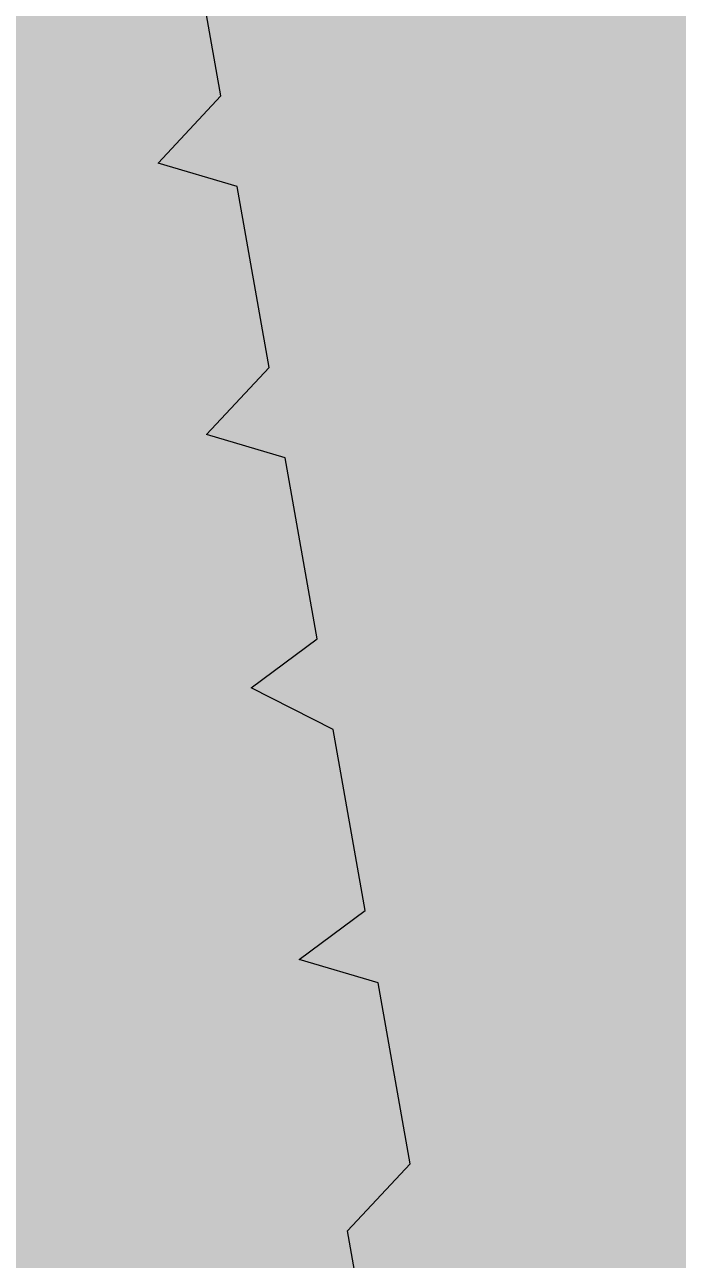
# Model space of a CAD drawing. Header units: millimetres. Extents: x 0 to 9491604, y -172998 to 295086.
# Drawn here: x 396857.21 to 396861.54, y 51137 to 51145.19 of the extents above; entities that cross this region are included whole.
import ezdxf
from ezdxf.enums import TextEntityAlignment as Align

# ---------------------------------------------------------------- set-up
doc = ezdxf.new("R2018")
doc.units = ezdxf.units.MM
for name, color, linetype, lineweight in [('АР_Маркер экспликации', 239, 'Continuous', 13), ('АР_Номер помещения', 250, 'Continuous', 9), ('АР_Размеры', 175, 'Continuous', 9), ('АР_Сущ Несущая стена', 250, 'Continuous', 50)]:
    doc.layers.add(name, color=color, linetype=linetype, lineweight=lineweight)
doc.layers.add('АР_Названия помещений', color=124, linetype='Continuous', lineweight=5, plot=False)
doc.layers.add('АР_Помещения_площадь', color=19, linetype='Continuous', lineweight=9, plot=False)
doc.styles.add('ISOCPEUR', font='', dxfattribs={"height": 250})
doc.styles.get("Standard").update_dxf_attribs({"font": 'GOST.TTF'})
doc.styles.get('ISOCPEUR').set_extended_font_data('ISOCPEUR', italic=True)

# ---------------------------------------------------------------- blocks, each defined once
blk = doc.blocks.new('*U252')
at = {"color": 7, "style": 'ISOCPEUR', "width": 0.7, "flags": 1}
blk.add_attdef('КАТЕГОРИЯ', (-499.1655, -2092.1864), '', height=250, dxfattribs=at)
at = {"layer": 'АР_Номер помещения', "color": 7, "style": 'ISOCPEUR', "width": 0.7}
blk.add_attdef('НОМЕР_ПОМЕЩЕНИЯ', text='', height=300, dxfattribs=at).set_placement((-13874.5004, 6637.5515), align=Align.MIDDLE_CENTER)
at = {"layer": 'АР_Помещения_площадь', "color": 7, "lineweight": 30, "width": 0.7, "flags": 104}
blk.add_attdef('ИМЯ_ПОМЕЩЕНИЯ', text='', height=100, dxfattribs=at).set_placement((157.6277, 1217.1414), align=Align.MIDDLE_CENTER)
at = {"layer": 'АР_Помещения_площадь', "color": 7, "style": 'ISOCPEUR', "width": 0.7}
blk.add_attdef('ПЛОЩАДЬ_ПОМЕЩЕНИЯ', text='', height=200, dxfattribs=at).set_placement((-12654.5821, 407.6716), align=Align.MIDDLE_RIGHT)
blk = doc.blocks.new('*U251')
at = {"color": 7, "style": 'ISOCPEUR', "width": 0.7, "flags": 1}
blk.add_attdef('КАТЕГОРИЯ', (-499.1655, -2092.1864), '', height=250, dxfattribs=at)
at = {"layer": 'АР_Номер помещения', "color": 7, "style": 'ISOCPEUR', "width": 0.7}
blk.add_attdef('НОМЕР_ПОМЕЩЕНИЯ', text='', height=300, dxfattribs=at).set_placement((-17424.9012, 1870.773), align=Align.MIDDLE_CENTER)
at = {"layer": 'АР_Помещения_площадь', "color": 7, "lineweight": 30, "width": 0.7, "flags": 104}
blk.add_attdef('ИМЯ_ПОМЕЩЕНИЯ', text='', height=100, dxfattribs=at).set_placement((157.6277, 1217.1414), align=Align.MIDDLE_CENTER)
at = {"layer": 'АР_Помещения_площадь', "color": 7, "style": 'ISOCPEUR', "width": 0.7}
blk.add_attdef('ПЛОЩАДЬ_ПОМЕЩЕНИЯ', text='', height=200, dxfattribs=at).set_placement((-12452.8113, 399.3563), align=Align.MIDDLE_RIGHT)

msp = doc.modelspace()

# ---------------------------------------------------------------- linework, layer by layer
at = {"layer": 'АР_Размеры', "color": 5, "lineweight": 9, "ltscale": 100, "transparency": 33554687}
msp.add_lwpolyline([(396859.4955, 51136.3492), (396859.3466, 51137.1895), (396859.763, 51137.6348), (396859.5502, 51138.8354), (396859.0274, 51138.9903), (396859.4651, 51139.3156), (396859.2523, 51140.516), (396858.7083, 51140.791), (396859.1459, 51141.1163), (396858.9332, 51142.3168), (396858.4104, 51142.4718), (396858.8268, 51142.9171), (396858.614, 51144.1176), (396858.0912, 51144.2726), (396858.5076, 51144.7179), (396858.2948, 51145.9184)], dxfattribs=at)
msp.add_lwpolyline([(396859.4955, 51136.3492), (396859.3466, 51137.1895), (396859.763, 51137.6348), (396859.5502, 51138.8354), (396859.0274, 51138.9903), (396859.4651, 51139.3156), (396859.2523, 51140.516), (396858.7083, 51140.791), (396859.1459, 51141.1163), (396858.9332, 51142.3168), (396858.4104, 51142.4718), (396858.8268, 51142.9171), (396858.614, 51144.1176), (396858.0912, 51144.2726), (396858.5076, 51144.7179), (396858.2948, 51145.9184)], dxfattribs=at)
msp.add_lwpolyline([(396859.4955, 51136.3492), (396859.3466, 51137.1895), (396859.763, 51137.6348), (396859.5502, 51138.8354), (396859.0274, 51138.9903), (396859.4651, 51139.3156), (396859.2523, 51140.516), (396858.7083, 51140.791), (396859.1459, 51141.1163), (396858.9332, 51142.3168), (396858.4104, 51142.4718), (396858.8268, 51142.9171), (396858.614, 51144.1176), (396858.0912, 51144.2726), (396858.5076, 51144.7179), (396858.2948, 51145.9184)], dxfattribs=at)
msp.add_lwpolyline([(396859.4955, 51136.3492), (396859.3466, 51137.1895), (396859.763, 51137.6348), (396859.5502, 51138.8354), (396859.0274, 51138.9903), (396859.4651, 51139.3156), (396859.2523, 51140.516), (396858.7083, 51140.791), (396859.1459, 51141.1163), (396858.9332, 51142.3168), (396858.4104, 51142.4718), (396858.8268, 51142.9171), (396858.614, 51144.1176), (396858.0912, 51144.2726), (396858.5076, 51144.7179), (396858.2948, 51145.9184)], dxfattribs=at)
msp.add_lwpolyline([(396859.4955, 51136.3492), (396859.3466, 51137.1895), (396859.763, 51137.6348), (396859.5502, 51138.8354), (396859.0274, 51138.9903), (396859.4651, 51139.3156), (396859.2523, 51140.516), (396858.7083, 51140.791), (396859.1459, 51141.1163), (396858.9332, 51142.3168), (396858.4104, 51142.4718), (396858.8268, 51142.9171), (396858.614, 51144.1176), (396858.0912, 51144.2726), (396858.5076, 51144.7179), (396858.2948, 51145.9184)], dxfattribs=at)
msp.add_lwpolyline([(396859.4955, 51136.3492), (396859.3466, 51137.1895), (396859.763, 51137.6348), (396859.5502, 51138.8354), (396859.0274, 51138.9903), (396859.4651, 51139.3156), (396859.2523, 51140.516), (396858.7083, 51140.791), (396859.1459, 51141.1163), (396858.9332, 51142.3168), (396858.4104, 51142.4718), (396858.8268, 51142.9171), (396858.614, 51144.1176), (396858.0912, 51144.2726), (396858.5076, 51144.7179), (396858.2948, 51145.9184)], dxfattribs=at)
msp.add_lwpolyline([(396859.4955, 51136.3492), (396859.3466, 51137.1895), (396859.763, 51137.6348), (396859.5502, 51138.8354), (396859.0274, 51138.9903), (396859.4651, 51139.3156), (396859.2523, 51140.516), (396858.7083, 51140.791), (396859.1459, 51141.1163), (396858.9332, 51142.3168), (396858.4104, 51142.4718), (396858.8268, 51142.9171), (396858.614, 51144.1176), (396858.0912, 51144.2726), (396858.5076, 51144.7179), (396858.2948, 51145.9184)], dxfattribs=at)
msp.add_lwpolyline([(396859.4955, 51136.3492), (396859.3466, 51137.1895), (396859.763, 51137.6348), (396859.5502, 51138.8354), (396859.0274, 51138.9903), (396859.4651, 51139.3156), (396859.2523, 51140.516), (396858.7083, 51140.791), (396859.1459, 51141.1163), (396858.9332, 51142.3168), (396858.4104, 51142.4718), (396858.8268, 51142.9171), (396858.614, 51144.1176), (396858.0912, 51144.2726), (396858.5076, 51144.7179), (396858.2948, 51145.9184)], dxfattribs=at)
msp.add_lwpolyline([(396859.4955, 51136.3492), (396859.3466, 51137.1895), (396859.763, 51137.6348), (396859.5502, 51138.8354), (396859.0274, 51138.9903), (396859.4651, 51139.3156), (396859.2523, 51140.516), (396858.7083, 51140.791), (396859.1459, 51141.1163), (396858.9332, 51142.3168), (396858.4104, 51142.4718), (396858.8268, 51142.9171), (396858.614, 51144.1176), (396858.0912, 51144.2726), (396858.5076, 51144.7179), (396858.2948, 51145.9184)], dxfattribs=at)
msp.add_lwpolyline([(396859.4955, 51136.3492), (396859.3466, 51137.1895), (396859.763, 51137.6348), (396859.5502, 51138.8354), (396859.0274, 51138.9903), (396859.4651, 51139.3156), (396859.2523, 51140.516), (396858.7083, 51140.791), (396859.1459, 51141.1163), (396858.9332, 51142.3168), (396858.4104, 51142.4718), (396858.8268, 51142.9171), (396858.614, 51144.1176), (396858.0912, 51144.2726), (396858.5076, 51144.7179), (396858.2948, 51145.9184)], dxfattribs=at)
msp.add_lwpolyline([(396859.4955, 51136.3492), (396859.3466, 51137.1895), (396859.763, 51137.6348), (396859.5502, 51138.8354), (396859.0274, 51138.9903), (396859.4651, 51139.3156), (396859.2523, 51140.516), (396858.7083, 51140.791), (396859.1459, 51141.1163), (396858.9332, 51142.3168), (396858.4104, 51142.4718), (396858.8268, 51142.9171), (396858.614, 51144.1176), (396858.0912, 51144.2726), (396858.5076, 51144.7179), (396858.2948, 51145.9184)], dxfattribs=at)
msp.add_lwpolyline([(396859.4955, 51136.3492), (396859.3466, 51137.1895), (396859.763, 51137.6348), (396859.5502, 51138.8354), (396859.0274, 51138.9903), (396859.4651, 51139.3156), (396859.2523, 51140.516), (396858.7083, 51140.791), (396859.1459, 51141.1163), (396858.9332, 51142.3168), (396858.4104, 51142.4718), (396858.8268, 51142.9171), (396858.614, 51144.1176), (396858.0912, 51144.2726), (396858.5076, 51144.7179), (396858.2948, 51145.9184)], dxfattribs=at)
msp.add_lwpolyline([(396859.4955, 51136.3492), (396859.3466, 51137.1895), (396859.763, 51137.6348), (396859.5502, 51138.8354), (396859.0274, 51138.9903), (396859.4651, 51139.3156), (396859.2523, 51140.516), (396858.7083, 51140.791), (396859.1459, 51141.1163), (396858.9332, 51142.3168), (396858.4104, 51142.4718), (396858.8268, 51142.9171), (396858.614, 51144.1176), (396858.0912, 51144.2726), (396858.5076, 51144.7179), (396858.2948, 51145.9184)], dxfattribs=at)
msp.add_lwpolyline([(396859.4955, 51136.3492), (396859.3466, 51137.1895), (396859.763, 51137.6348), (396859.5502, 51138.8354), (396859.0274, 51138.9903), (396859.4651, 51139.3156), (396859.2523, 51140.516), (396858.7083, 51140.791), (396859.1459, 51141.1163), (396858.9332, 51142.3168), (396858.4104, 51142.4718), (396858.8268, 51142.9171), (396858.614, 51144.1176), (396858.0912, 51144.2726), (396858.5076, 51144.7179), (396858.2948, 51145.9184)], dxfattribs=at)
msp.add_lwpolyline([(396859.4955, 51136.3492), (396859.3466, 51137.1895), (396859.763, 51137.6348), (396859.5502, 51138.8354), (396859.0274, 51138.9903), (396859.4651, 51139.3156), (396859.2523, 51140.516), (396858.7083, 51140.791), (396859.1459, 51141.1163), (396858.9332, 51142.3168), (396858.4104, 51142.4718), (396858.8268, 51142.9171), (396858.614, 51144.1176), (396858.0912, 51144.2726), (396858.5076, 51144.7179), (396858.2948, 51145.9184)], dxfattribs=at)
msp.add_lwpolyline([(396859.4955, 51136.3492), (396859.3466, 51137.1895), (396859.763, 51137.6348), (396859.5502, 51138.8354), (396859.0274, 51138.9903), (396859.4651, 51139.3156), (396859.2523, 51140.516), (396858.7083, 51140.791), (396859.1459, 51141.1163), (396858.9332, 51142.3168), (396858.4104, 51142.4718), (396858.8268, 51142.9171), (396858.614, 51144.1176), (396858.0912, 51144.2726), (396858.5076, 51144.7179), (396858.2948, 51145.9184)], dxfattribs=at)
msp.add_lwpolyline([(396859.4955, 51136.3492), (396859.3466, 51137.1895), (396859.763, 51137.6348), (396859.5502, 51138.8354), (396859.0274, 51138.9903), (396859.4651, 51139.3156), (396859.2523, 51140.516), (396858.7083, 51140.791), (396859.1459, 51141.1163), (396858.9332, 51142.3168), (396858.4104, 51142.4718), (396858.8268, 51142.9171), (396858.614, 51144.1176), (396858.0912, 51144.2726), (396858.5076, 51144.7179), (396858.2948, 51145.9184)], dxfattribs=at)
msp.add_lwpolyline([(396859.4955, 51136.3492), (396859.3466, 51137.1895), (396859.763, 51137.6348), (396859.5502, 51138.8354), (396859.0274, 51138.9903), (396859.4651, 51139.3156), (396859.2523, 51140.516), (396858.7083, 51140.791), (396859.1459, 51141.1163), (396858.9332, 51142.3168), (396858.4104, 51142.4718), (396858.8268, 51142.9171), (396858.614, 51144.1176), (396858.0912, 51144.2726), (396858.5076, 51144.7179), (396858.2948, 51145.9184)], dxfattribs=at)
msp.add_lwpolyline([(396859.4955, 51136.3492), (396859.3466, 51137.1895), (396859.763, 51137.6348), (396859.5502, 51138.8354), (396859.0274, 51138.9903), (396859.4651, 51139.3156), (396859.2523, 51140.516), (396858.7083, 51140.791), (396859.1459, 51141.1163), (396858.9332, 51142.3168), (396858.4104, 51142.4718), (396858.8268, 51142.9171), (396858.614, 51144.1176), (396858.0912, 51144.2726), (396858.5076, 51144.7179), (396858.2948, 51145.9184)], dxfattribs=at)
msp.add_lwpolyline([(396859.4955, 51136.3492), (396859.3466, 51137.1895), (396859.763, 51137.6348), (396859.5502, 51138.8354), (396859.0274, 51138.9903), (396859.4651, 51139.3156), (396859.2523, 51140.516), (396858.7083, 51140.791), (396859.1459, 51141.1163), (396858.9332, 51142.3168), (396858.4104, 51142.4718), (396858.8268, 51142.9171), (396858.614, 51144.1176), (396858.0912, 51144.2726), (396858.5076, 51144.7179), (396858.2948, 51145.9184)], dxfattribs=at)
msp.add_lwpolyline([(396859.4955, 51136.3492), (396859.3466, 51137.1895), (396859.763, 51137.6348), (396859.5502, 51138.8354), (396859.0274, 51138.9903), (396859.4651, 51139.3156), (396859.2523, 51140.516), (396858.7083, 51140.791), (396859.1459, 51141.1163), (396858.9332, 51142.3168), (396858.4104, 51142.4718), (396858.8268, 51142.9171), (396858.614, 51144.1176), (396858.0912, 51144.2726), (396858.5076, 51144.7179), (396858.2948, 51145.9184)], dxfattribs=at)
msp.add_lwpolyline([(396859.4955, 51136.3492), (396859.3466, 51137.1895), (396859.763, 51137.6348), (396859.5502, 51138.8354), (396859.0274, 51138.9903), (396859.4651, 51139.3156), (396859.2523, 51140.516), (396858.7083, 51140.791), (396859.1459, 51141.1163), (396858.9332, 51142.3168), (396858.4104, 51142.4718), (396858.8268, 51142.9171), (396858.614, 51144.1176), (396858.0912, 51144.2726), (396858.5076, 51144.7179), (396858.2948, 51145.9184)], dxfattribs=at)
msp.add_lwpolyline([(396859.4955, 51136.3492), (396859.3466, 51137.1895), (396859.763, 51137.6348), (396859.5502, 51138.8354), (396859.0274, 51138.9903), (396859.4651, 51139.3156), (396859.2523, 51140.516), (396858.7083, 51140.791), (396859.1459, 51141.1163), (396858.9332, 51142.3168), (396858.4104, 51142.4718), (396858.8268, 51142.9171), (396858.614, 51144.1176), (396858.0912, 51144.2726), (396858.5076, 51144.7179), (396858.2948, 51145.9184)], dxfattribs=at)
msp.add_lwpolyline([(396859.4955, 51136.3492), (396859.3466, 51137.1895), (396859.763, 51137.6348), (396859.5502, 51138.8354), (396859.0274, 51138.9903), (396859.4651, 51139.3156), (396859.2523, 51140.516), (396858.7083, 51140.791), (396859.1459, 51141.1163), (396858.9332, 51142.3168), (396858.4104, 51142.4718), (396858.8268, 51142.9171), (396858.614, 51144.1176), (396858.0912, 51144.2726), (396858.5076, 51144.7179), (396858.2948, 51145.9184)], dxfattribs=at)
msp.add_lwpolyline([(396859.4955, 51136.3492), (396859.3466, 51137.1895), (396859.763, 51137.6348), (396859.5502, 51138.8354), (396859.0274, 51138.9903), (396859.4651, 51139.3156), (396859.2523, 51140.516), (396858.7083, 51140.791), (396859.1459, 51141.1163), (396858.9332, 51142.3168), (396858.4104, 51142.4718), (396858.8268, 51142.9171), (396858.614, 51144.1176), (396858.0912, 51144.2726), (396858.5076, 51144.7179), (396858.2948, 51145.9184)], dxfattribs=at)
msp.add_lwpolyline([(396859.4955, 51136.3492), (396859.3466, 51137.1895), (396859.763, 51137.6348), (396859.5502, 51138.8354), (396859.0274, 51138.9903), (396859.4651, 51139.3156), (396859.2523, 51140.516), (396858.7083, 51140.791), (396859.1459, 51141.1163), (396858.9332, 51142.3168), (396858.4104, 51142.4718), (396858.8268, 51142.9171), (396858.614, 51144.1176), (396858.0912, 51144.2726), (396858.5076, 51144.7179), (396858.2948, 51145.9184)], dxfattribs=at)
msp.add_lwpolyline([(396859.4955, 51136.3492), (396859.3466, 51137.1895), (396859.763, 51137.6348), (396859.5502, 51138.8354), (396859.0274, 51138.9903), (396859.4651, 51139.3156), (396859.2523, 51140.516), (396858.7083, 51140.791), (396859.1459, 51141.1163), (396858.9332, 51142.3168), (396858.4104, 51142.4718), (396858.8268, 51142.9171), (396858.614, 51144.1176), (396858.0912, 51144.2726), (396858.5076, 51144.7179), (396858.2948, 51145.9184)], dxfattribs=at)
msp.add_lwpolyline([(396859.4955, 51136.3492), (396859.3466, 51137.1895), (396859.763, 51137.6348), (396859.5502, 51138.8354), (396859.0274, 51138.9903), (396859.4651, 51139.3156), (396859.2523, 51140.516), (396858.7083, 51140.791), (396859.1459, 51141.1163), (396858.9332, 51142.3168), (396858.4104, 51142.4718), (396858.8268, 51142.9171), (396858.614, 51144.1176), (396858.0912, 51144.2726), (396858.5076, 51144.7179), (396858.2948, 51145.9184)], dxfattribs=at)
msp.add_lwpolyline([(396859.4955, 51136.3492), (396859.3466, 51137.1895), (396859.763, 51137.6348), (396859.5502, 51138.8354), (396859.0274, 51138.9903), (396859.4651, 51139.3156), (396859.2523, 51140.516), (396858.7083, 51140.791), (396859.1459, 51141.1163), (396858.9332, 51142.3168), (396858.4104, 51142.4718), (396858.8268, 51142.9171), (396858.614, 51144.1176), (396858.0912, 51144.2726), (396858.5076, 51144.7179), (396858.2948, 51145.9184)], dxfattribs=at)
msp.add_lwpolyline([(396859.4955, 51136.3492), (396859.3466, 51137.1895), (396859.763, 51137.6348), (396859.5502, 51138.8354), (396859.0274, 51138.9903), (396859.4651, 51139.3156), (396859.2523, 51140.516), (396858.7083, 51140.791), (396859.1459, 51141.1163), (396858.9332, 51142.3168), (396858.4104, 51142.4718), (396858.8268, 51142.9171), (396858.614, 51144.1176), (396858.0912, 51144.2726), (396858.5076, 51144.7179), (396858.2948, 51145.9184)], dxfattribs=at)
msp.add_lwpolyline([(396859.4955, 51136.3492), (396859.3466, 51137.1895), (396859.763, 51137.6348), (396859.5502, 51138.8354), (396859.0274, 51138.9903), (396859.4651, 51139.3156), (396859.2523, 51140.516), (396858.7083, 51140.791), (396859.1459, 51141.1163), (396858.9332, 51142.3168), (396858.4104, 51142.4718), (396858.8268, 51142.9171), (396858.614, 51144.1176), (396858.0912, 51144.2726), (396858.5076, 51144.7179), (396858.2948, 51145.9184)], dxfattribs=at)
msp.add_lwpolyline([(396859.4955, 51136.3492), (396859.3466, 51137.1895), (396859.763, 51137.6348), (396859.5502, 51138.8354), (396859.0274, 51138.9903), (396859.4651, 51139.3156), (396859.2523, 51140.516), (396858.7083, 51140.791), (396859.1459, 51141.1163), (396858.9332, 51142.3168), (396858.4104, 51142.4718), (396858.8268, 51142.9171), (396858.614, 51144.1176), (396858.0912, 51144.2726), (396858.5076, 51144.7179), (396858.2948, 51145.9184)], dxfattribs=at)
msp.add_lwpolyline([(396859.4955, 51136.3492), (396859.3466, 51137.1895), (396859.763, 51137.6348), (396859.5502, 51138.8354), (396859.0274, 51138.9903), (396859.4651, 51139.3156), (396859.2523, 51140.516), (396858.7083, 51140.791), (396859.1459, 51141.1163), (396858.9332, 51142.3168), (396858.4104, 51142.4718), (396858.8268, 51142.9171), (396858.614, 51144.1176), (396858.0912, 51144.2726), (396858.5076, 51144.7179), (396858.2948, 51145.9184)], dxfattribs=at)
msp.add_lwpolyline([(396859.4955, 51136.3492), (396859.3466, 51137.1895), (396859.763, 51137.6348), (396859.5502, 51138.8354), (396859.0274, 51138.9903), (396859.4651, 51139.3156), (396859.2523, 51140.516), (396858.7083, 51140.791), (396859.1459, 51141.1163), (396858.9332, 51142.3168), (396858.4104, 51142.4718), (396858.8268, 51142.9171), (396858.614, 51144.1176), (396858.0912, 51144.2726), (396858.5076, 51144.7179), (396858.2948, 51145.9184)], dxfattribs=at)
msp.add_lwpolyline([(396859.4955, 51136.3492), (396859.3466, 51137.1895), (396859.763, 51137.6348), (396859.5502, 51138.8354), (396859.0274, 51138.9903), (396859.4651, 51139.3156), (396859.2523, 51140.516), (396858.7083, 51140.791), (396859.1459, 51141.1163), (396858.9332, 51142.3168), (396858.4104, 51142.4718), (396858.8268, 51142.9171), (396858.614, 51144.1176), (396858.0912, 51144.2726), (396858.5076, 51144.7179), (396858.2948, 51145.9184)], dxfattribs=at)
msp.add_lwpolyline([(396859.4955, 51136.3492), (396859.3466, 51137.1895), (396859.763, 51137.6348), (396859.5502, 51138.8354), (396859.0274, 51138.9903), (396859.4651, 51139.3156), (396859.2523, 51140.516), (396858.7083, 51140.791), (396859.1459, 51141.1163), (396858.9332, 51142.3168), (396858.4104, 51142.4718), (396858.8268, 51142.9171), (396858.614, 51144.1176), (396858.0912, 51144.2726), (396858.5076, 51144.7179), (396858.2948, 51145.9184)], dxfattribs=at)
msp.add_lwpolyline([(396859.4955, 51136.3492), (396859.3466, 51137.1895), (396859.763, 51137.6348), (396859.5502, 51138.8354), (396859.0274, 51138.9903), (396859.4651, 51139.3156), (396859.2523, 51140.516), (396858.7083, 51140.791), (396859.1459, 51141.1163), (396858.9332, 51142.3168), (396858.4104, 51142.4718), (396858.8268, 51142.9171), (396858.614, 51144.1176), (396858.0912, 51144.2726), (396858.5076, 51144.7179), (396858.2948, 51145.9184)], dxfattribs=at)
msp.add_lwpolyline([(396859.4955, 51136.3492), (396859.3466, 51137.1895), (396859.763, 51137.6348), (396859.5502, 51138.8354), (396859.0274, 51138.9903), (396859.4651, 51139.3156), (396859.2523, 51140.516), (396858.7083, 51140.791), (396859.1459, 51141.1163), (396858.9332, 51142.3168), (396858.4104, 51142.4718), (396858.8268, 51142.9171), (396858.614, 51144.1176), (396858.0912, 51144.2726), (396858.5076, 51144.7179), (396858.2948, 51145.9184)], dxfattribs=at)
msp.add_lwpolyline([(396859.4955, 51136.3492), (396859.3466, 51137.1895), (396859.763, 51137.6348), (396859.5502, 51138.8354), (396859.0274, 51138.9903), (396859.4651, 51139.3156), (396859.2523, 51140.516), (396858.7083, 51140.791), (396859.1459, 51141.1163), (396858.9332, 51142.3168), (396858.4104, 51142.4718), (396858.8268, 51142.9171), (396858.614, 51144.1176), (396858.0912, 51144.2726), (396858.5076, 51144.7179), (396858.2948, 51145.9184)], dxfattribs=at)
msp.add_lwpolyline([(396859.4955, 51136.3492), (396859.3466, 51137.1895), (396859.763, 51137.6348), (396859.5502, 51138.8354), (396859.0274, 51138.9903), (396859.4651, 51139.3156), (396859.2523, 51140.516), (396858.7083, 51140.791), (396859.1459, 51141.1163), (396858.9332, 51142.3168), (396858.4104, 51142.4718), (396858.8268, 51142.9171), (396858.614, 51144.1176), (396858.0912, 51144.2726), (396858.5076, 51144.7179), (396858.2948, 51145.9184)], dxfattribs=at)
msp.add_lwpolyline([(396859.4955, 51136.3492), (396859.3466, 51137.1895), (396859.763, 51137.6348), (396859.5502, 51138.8354), (396859.0274, 51138.9903), (396859.4651, 51139.3156), (396859.2523, 51140.516), (396858.7083, 51140.791), (396859.1459, 51141.1163), (396858.9332, 51142.3168), (396858.4104, 51142.4718), (396858.8268, 51142.9171), (396858.614, 51144.1176), (396858.0912, 51144.2726), (396858.5076, 51144.7179), (396858.2948, 51145.9184)], dxfattribs=at)
msp.add_lwpolyline([(396859.4955, 51136.3492), (396859.3466, 51137.1895), (396859.763, 51137.6348), (396859.5502, 51138.8354), (396859.0274, 51138.9903), (396859.4651, 51139.3156), (396859.2523, 51140.516), (396858.7083, 51140.791), (396859.1459, 51141.1163), (396858.9332, 51142.3168), (396858.4104, 51142.4718), (396858.8268, 51142.9171), (396858.614, 51144.1176), (396858.0912, 51144.2726), (396858.5076, 51144.7179), (396858.2948, 51145.9184)], dxfattribs=at)
msp.add_lwpolyline([(396859.4955, 51136.3492), (396859.3466, 51137.1895), (396859.763, 51137.6348), (396859.5502, 51138.8354), (396859.0274, 51138.9903), (396859.4651, 51139.3156), (396859.2523, 51140.516), (396858.7083, 51140.791), (396859.1459, 51141.1163), (396858.9332, 51142.3168), (396858.4104, 51142.4718), (396858.8268, 51142.9171), (396858.614, 51144.1176), (396858.0912, 51144.2726), (396858.5076, 51144.7179), (396858.2948, 51145.9184)], dxfattribs=at)
msp.add_lwpolyline([(396859.4955, 51136.3492), (396859.3466, 51137.1895), (396859.763, 51137.6348), (396859.5502, 51138.8354), (396859.0274, 51138.9903), (396859.4651, 51139.3156), (396859.2523, 51140.516), (396858.7083, 51140.791), (396859.1459, 51141.1163), (396858.9332, 51142.3168), (396858.4104, 51142.4718), (396858.8268, 51142.9171), (396858.614, 51144.1176), (396858.0912, 51144.2726), (396858.5076, 51144.7179), (396858.2948, 51145.9184)], dxfattribs=at)
msp.add_lwpolyline([(396859.4955, 51136.3492), (396859.3466, 51137.1895), (396859.763, 51137.6348), (396859.5502, 51138.8354), (396859.0274, 51138.9903), (396859.4651, 51139.3156), (396859.2523, 51140.516), (396858.7083, 51140.791), (396859.1459, 51141.1163), (396858.9332, 51142.3168), (396858.4104, 51142.4718), (396858.8268, 51142.9171), (396858.614, 51144.1176), (396858.0912, 51144.2726), (396858.5076, 51144.7179), (396858.2948, 51145.9184)], dxfattribs=at)
msp.add_lwpolyline([(396859.4955, 51136.3492), (396859.3466, 51137.1895), (396859.763, 51137.6348), (396859.5502, 51138.8354), (396859.0274, 51138.9903), (396859.4651, 51139.3156), (396859.2523, 51140.516), (396858.7083, 51140.791), (396859.1459, 51141.1163), (396858.9332, 51142.3168), (396858.4104, 51142.4718), (396858.8268, 51142.9171), (396858.614, 51144.1176), (396858.0912, 51144.2726), (396858.5076, 51144.7179), (396858.2948, 51145.9184)], dxfattribs=at)
msp.add_lwpolyline([(396859.4955, 51136.3492), (396859.3466, 51137.1895), (396859.763, 51137.6348), (396859.5502, 51138.8354), (396859.0274, 51138.9903), (396859.4651, 51139.3156), (396859.2523, 51140.516), (396858.7083, 51140.791), (396859.1459, 51141.1163), (396858.9332, 51142.3168), (396858.4104, 51142.4718), (396858.8268, 51142.9171), (396858.614, 51144.1176), (396858.0912, 51144.2726), (396858.5076, 51144.7179), (396858.2948, 51145.9184)], dxfattribs=at)
msp.add_lwpolyline([(396859.4955, 51136.3492), (396859.3466, 51137.1895), (396859.763, 51137.6348), (396859.5502, 51138.8354), (396859.0274, 51138.9903), (396859.4651, 51139.3156), (396859.2523, 51140.516), (396858.7083, 51140.791), (396859.1459, 51141.1163), (396858.9332, 51142.3168), (396858.4104, 51142.4718), (396858.8268, 51142.9171), (396858.614, 51144.1176), (396858.0912, 51144.2726), (396858.5076, 51144.7179), (396858.2948, 51145.9184)], dxfattribs=at)
msp.add_lwpolyline([(396859.4955, 51136.3492), (396859.3466, 51137.1895), (396859.763, 51137.6348), (396859.5502, 51138.8354), (396859.0274, 51138.9903), (396859.4651, 51139.3156), (396859.2523, 51140.516), (396858.7083, 51140.791), (396859.1459, 51141.1163), (396858.9332, 51142.3168), (396858.4104, 51142.4718), (396858.8268, 51142.9171), (396858.614, 51144.1176), (396858.0912, 51144.2726), (396858.5076, 51144.7179), (396858.2948, 51145.9184)], dxfattribs=at)
msp.add_lwpolyline([(396859.4955, 51136.3492), (396859.3466, 51137.1895), (396859.763, 51137.6348), (396859.5502, 51138.8354), (396859.0274, 51138.9903), (396859.4651, 51139.3156), (396859.2523, 51140.516), (396858.7083, 51140.791), (396859.1459, 51141.1163), (396858.9332, 51142.3168), (396858.4104, 51142.4718), (396858.8268, 51142.9171), (396858.614, 51144.1176), (396858.0912, 51144.2726), (396858.5076, 51144.7179), (396858.2948, 51145.9184)], dxfattribs=at)
msp.add_lwpolyline([(396859.4955, 51136.3492), (396859.3466, 51137.1895), (396859.763, 51137.6348), (396859.5502, 51138.8354), (396859.0274, 51138.9903), (396859.4651, 51139.3156), (396859.2523, 51140.516), (396858.7083, 51140.791), (396859.1459, 51141.1163), (396858.9332, 51142.3168), (396858.4104, 51142.4718), (396858.8268, 51142.9171), (396858.614, 51144.1176), (396858.0912, 51144.2726), (396858.5076, 51144.7179), (396858.2948, 51145.9184)], dxfattribs=at)
msp.add_lwpolyline([(396859.4955, 51136.3492), (396859.3466, 51137.1895), (396859.763, 51137.6348), (396859.5502, 51138.8354), (396859.0274, 51138.9903), (396859.4651, 51139.3156), (396859.2523, 51140.516), (396858.7083, 51140.791), (396859.1459, 51141.1163), (396858.9332, 51142.3168), (396858.4104, 51142.4718), (396858.8268, 51142.9171), (396858.614, 51144.1176), (396858.0912, 51144.2726), (396858.5076, 51144.7179), (396858.2948, 51145.9184)], dxfattribs=at)
msp.add_lwpolyline([(396859.4955, 51136.3492), (396859.3466, 51137.1895), (396859.763, 51137.6348), (396859.5502, 51138.8354), (396859.0274, 51138.9903), (396859.4651, 51139.3156), (396859.2523, 51140.516), (396858.7083, 51140.791), (396859.1459, 51141.1163), (396858.9332, 51142.3168), (396858.4104, 51142.4718), (396858.8268, 51142.9171), (396858.614, 51144.1176), (396858.0912, 51144.2726), (396858.5076, 51144.7179), (396858.2948, 51145.9184)], dxfattribs=at)
msp.add_lwpolyline([(396859.4955, 51136.3492), (396859.3466, 51137.1895), (396859.763, 51137.6348), (396859.5502, 51138.8354), (396859.0274, 51138.9903), (396859.4651, 51139.3156), (396859.2523, 51140.516), (396858.7083, 51140.791), (396859.1459, 51141.1163), (396858.9332, 51142.3168), (396858.4104, 51142.4718), (396858.8268, 51142.9171), (396858.614, 51144.1176), (396858.0912, 51144.2726), (396858.5076, 51144.7179), (396858.2948, 51145.9184)], dxfattribs=at)
msp.add_lwpolyline([(396859.4955, 51136.3492), (396859.3466, 51137.1895), (396859.763, 51137.6348), (396859.5502, 51138.8354), (396859.0274, 51138.9903), (396859.4651, 51139.3156), (396859.2523, 51140.516), (396858.7083, 51140.791), (396859.1459, 51141.1163), (396858.9332, 51142.3168), (396858.4104, 51142.4718), (396858.8268, 51142.9171), (396858.614, 51144.1176), (396858.0912, 51144.2726), (396858.5076, 51144.7179), (396858.2948, 51145.9184)], dxfattribs=at)
msp.add_lwpolyline([(396859.4955, 51136.3492), (396859.3466, 51137.1895), (396859.763, 51137.6348), (396859.5502, 51138.8354), (396859.0274, 51138.9903), (396859.4651, 51139.3156), (396859.2523, 51140.516), (396858.7083, 51140.791), (396859.1459, 51141.1163), (396858.9332, 51142.3168), (396858.4104, 51142.4718), (396858.8268, 51142.9171), (396858.614, 51144.1176), (396858.0912, 51144.2726), (396858.5076, 51144.7179), (396858.2948, 51145.9184)], dxfattribs=at)
msp.add_lwpolyline([(396859.4955, 51136.3492), (396859.3466, 51137.1895), (396859.763, 51137.6348), (396859.5502, 51138.8354), (396859.0274, 51138.9903), (396859.4651, 51139.3156), (396859.2523, 51140.516), (396858.7083, 51140.791), (396859.1459, 51141.1163), (396858.9332, 51142.3168), (396858.4104, 51142.4718), (396858.8268, 51142.9171), (396858.614, 51144.1176), (396858.0912, 51144.2726), (396858.5076, 51144.7179), (396858.2948, 51145.9184)], dxfattribs=at)
msp.add_lwpolyline([(396859.4955, 51136.3492), (396859.3466, 51137.1895), (396859.763, 51137.6348), (396859.5502, 51138.8354), (396859.0274, 51138.9903), (396859.4651, 51139.3156), (396859.2523, 51140.516), (396858.7083, 51140.791), (396859.1459, 51141.1163), (396858.9332, 51142.3168), (396858.4104, 51142.4718), (396858.8268, 51142.9171), (396858.614, 51144.1176), (396858.0912, 51144.2726), (396858.5076, 51144.7179), (396858.2948, 51145.9184)], dxfattribs=at)
msp.add_lwpolyline([(396859.4955, 51136.3492), (396859.3466, 51137.1895), (396859.763, 51137.6348), (396859.5502, 51138.8354), (396859.0274, 51138.9903), (396859.4651, 51139.3156), (396859.2523, 51140.516), (396858.7083, 51140.791), (396859.1459, 51141.1163), (396858.9332, 51142.3168), (396858.4104, 51142.4718), (396858.8268, 51142.9171), (396858.614, 51144.1176), (396858.0912, 51144.2726), (396858.5076, 51144.7179), (396858.2948, 51145.9184)], dxfattribs=at)
msp.add_lwpolyline([(396859.4955, 51136.3492), (396859.3466, 51137.1895), (396859.763, 51137.6348), (396859.5502, 51138.8354), (396859.0274, 51138.9903), (396859.4651, 51139.3156), (396859.2523, 51140.516), (396858.7083, 51140.791), (396859.1459, 51141.1163), (396858.9332, 51142.3168), (396858.4104, 51142.4718), (396858.8268, 51142.9171), (396858.614, 51144.1176), (396858.0912, 51144.2726), (396858.5076, 51144.7179), (396858.2948, 51145.9184)], dxfattribs=at)
msp.add_lwpolyline([(396859.4955, 51136.3492), (396859.3466, 51137.1895), (396859.763, 51137.6348), (396859.5502, 51138.8354), (396859.0274, 51138.9903), (396859.4651, 51139.3156), (396859.2523, 51140.516), (396858.7083, 51140.791), (396859.1459, 51141.1163), (396858.9332, 51142.3168), (396858.4104, 51142.4718), (396858.8268, 51142.9171), (396858.614, 51144.1176), (396858.0912, 51144.2726), (396858.5076, 51144.7179), (396858.2948, 51145.9184)], dxfattribs=at)
msp.add_lwpolyline([(396859.4955, 51136.3492), (396859.3466, 51137.1895), (396859.763, 51137.6348), (396859.5502, 51138.8354), (396859.0274, 51138.9903), (396859.4651, 51139.3156), (396859.2523, 51140.516), (396858.7083, 51140.791), (396859.1459, 51141.1163), (396858.9332, 51142.3168), (396858.4104, 51142.4718), (396858.8268, 51142.9171), (396858.614, 51144.1176), (396858.0912, 51144.2726), (396858.5076, 51144.7179), (396858.2948, 51145.9184)], dxfattribs=at)
msp.add_lwpolyline([(396859.4955, 51136.3492), (396859.3466, 51137.1895), (396859.763, 51137.6348), (396859.5502, 51138.8354), (396859.0274, 51138.9903), (396859.4651, 51139.3156), (396859.2523, 51140.516), (396858.7083, 51140.791), (396859.1459, 51141.1163), (396858.9332, 51142.3168), (396858.4104, 51142.4718), (396858.8268, 51142.9171), (396858.614, 51144.1176), (396858.0912, 51144.2726), (396858.5076, 51144.7179), (396858.2948, 51145.9184)], dxfattribs=at)
msp.add_lwpolyline([(396859.4955, 51136.3492), (396859.3466, 51137.1895), (396859.763, 51137.6348), (396859.5502, 51138.8354), (396859.0274, 51138.9903), (396859.4651, 51139.3156), (396859.2523, 51140.516), (396858.7083, 51140.791), (396859.1459, 51141.1163), (396858.9332, 51142.3168), (396858.4104, 51142.4718), (396858.8268, 51142.9171), (396858.614, 51144.1176), (396858.0912, 51144.2726), (396858.5076, 51144.7179), (396858.2948, 51145.9184)], dxfattribs=at)
msp.add_lwpolyline([(396859.4955, 51136.3492), (396859.3466, 51137.1895), (396859.763, 51137.6348), (396859.5502, 51138.8354), (396859.0274, 51138.9903), (396859.4651, 51139.3156), (396859.2523, 51140.516), (396858.7083, 51140.791), (396859.1459, 51141.1163), (396858.9332, 51142.3168), (396858.4104, 51142.4718), (396858.8268, 51142.9171), (396858.614, 51144.1176), (396858.0912, 51144.2726), (396858.5076, 51144.7179), (396858.2948, 51145.9184)], dxfattribs=at)
msp.add_lwpolyline([(396859.4955, 51136.3492), (396859.3466, 51137.1895), (396859.763, 51137.6348), (396859.5502, 51138.8354), (396859.0274, 51138.9903), (396859.4651, 51139.3156), (396859.2523, 51140.516), (396858.7083, 51140.791), (396859.1459, 51141.1163), (396858.9332, 51142.3168), (396858.4104, 51142.4718), (396858.8268, 51142.9171), (396858.614, 51144.1176), (396858.0912, 51144.2726), (396858.5076, 51144.7179), (396858.2948, 51145.9184)], dxfattribs=at)
msp.add_lwpolyline([(396859.4955, 51136.3492), (396859.3466, 51137.1895), (396859.763, 51137.6348), (396859.5502, 51138.8354), (396859.0274, 51138.9903), (396859.4651, 51139.3156), (396859.2523, 51140.516), (396858.7083, 51140.791), (396859.1459, 51141.1163), (396858.9332, 51142.3168), (396858.4104, 51142.4718), (396858.8268, 51142.9171), (396858.614, 51144.1176), (396858.0912, 51144.2726), (396858.5076, 51144.7179), (396858.2948, 51145.9184)], dxfattribs=at)
msp.add_lwpolyline([(396859.4955, 51136.3492), (396859.3466, 51137.1895), (396859.763, 51137.6348), (396859.5502, 51138.8354), (396859.0274, 51138.9903), (396859.4651, 51139.3156), (396859.2523, 51140.516), (396858.7083, 51140.791), (396859.1459, 51141.1163), (396858.9332, 51142.3168), (396858.4104, 51142.4718), (396858.8268, 51142.9171), (396858.614, 51144.1176), (396858.0912, 51144.2726), (396858.5076, 51144.7179), (396858.2948, 51145.9184)], dxfattribs=at)
msp.add_lwpolyline([(396859.4955, 51136.3492), (396859.3466, 51137.1895), (396859.763, 51137.6348), (396859.5502, 51138.8354), (396859.0274, 51138.9903), (396859.4651, 51139.3156), (396859.2523, 51140.516), (396858.7083, 51140.791), (396859.1459, 51141.1163), (396858.9332, 51142.3168), (396858.4104, 51142.4718), (396858.8268, 51142.9171), (396858.614, 51144.1176), (396858.0912, 51144.2726), (396858.5076, 51144.7179), (396858.2948, 51145.9184)], dxfattribs=at)
msp.add_lwpolyline([(396859.4955, 51136.3492), (396859.3466, 51137.1895), (396859.763, 51137.6348), (396859.5502, 51138.8354), (396859.0274, 51138.9903), (396859.4651, 51139.3156), (396859.2523, 51140.516), (396858.7083, 51140.791), (396859.1459, 51141.1163), (396858.9332, 51142.3168), (396858.4104, 51142.4718), (396858.8268, 51142.9171), (396858.614, 51144.1176), (396858.0912, 51144.2726), (396858.5076, 51144.7179), (396858.2948, 51145.9184)], dxfattribs=at)
msp.add_lwpolyline([(396859.4955, 51136.3492), (396859.3466, 51137.1895), (396859.763, 51137.6348), (396859.5502, 51138.8354), (396859.0274, 51138.9903), (396859.4651, 51139.3156), (396859.2523, 51140.516), (396858.7083, 51140.791), (396859.1459, 51141.1163), (396858.9332, 51142.3168), (396858.4104, 51142.4718), (396858.8268, 51142.9171), (396858.614, 51144.1176), (396858.0912, 51144.2726), (396858.5076, 51144.7179), (396858.2948, 51145.9184)], dxfattribs=at)
msp.add_lwpolyline([(396859.4955, 51136.3492), (396859.3466, 51137.1895), (396859.763, 51137.6348), (396859.5502, 51138.8354), (396859.0274, 51138.9903), (396859.4651, 51139.3156), (396859.2523, 51140.516), (396858.7083, 51140.791), (396859.1459, 51141.1163), (396858.9332, 51142.3168), (396858.4104, 51142.4718), (396858.8268, 51142.9171), (396858.614, 51144.1176), (396858.0912, 51144.2726), (396858.5076, 51144.7179), (396858.2948, 51145.9184)], dxfattribs=at)
msp.add_lwpolyline([(396859.4955, 51136.3492), (396859.3466, 51137.1895), (396859.763, 51137.6348), (396859.5502, 51138.8354), (396859.0274, 51138.9903), (396859.4651, 51139.3156), (396859.2523, 51140.516), (396858.7083, 51140.791), (396859.1459, 51141.1163), (396858.9332, 51142.3168), (396858.4104, 51142.4718), (396858.8268, 51142.9171), (396858.614, 51144.1176), (396858.0912, 51144.2726), (396858.5076, 51144.7179), (396858.2948, 51145.9184)], dxfattribs=at)
msp.add_lwpolyline([(396859.4955, 51136.3492), (396859.3466, 51137.1895), (396859.763, 51137.6348), (396859.5502, 51138.8354), (396859.0274, 51138.9903), (396859.4651, 51139.3156), (396859.2523, 51140.516), (396858.7083, 51140.791), (396859.1459, 51141.1163), (396858.9332, 51142.3168), (396858.4104, 51142.4718), (396858.8268, 51142.9171), (396858.614, 51144.1176), (396858.0912, 51144.2726), (396858.5076, 51144.7179), (396858.2948, 51145.9184)], dxfattribs=at)
msp.add_lwpolyline([(396859.4955, 51136.3492), (396859.3466, 51137.1895), (396859.763, 51137.6348), (396859.5502, 51138.8354), (396859.0274, 51138.9903), (396859.4651, 51139.3156), (396859.2523, 51140.516), (396858.7083, 51140.791), (396859.1459, 51141.1163), (396858.9332, 51142.3168), (396858.4104, 51142.4718), (396858.8268, 51142.9171), (396858.614, 51144.1176), (396858.0912, 51144.2726), (396858.5076, 51144.7179), (396858.2948, 51145.9184)], dxfattribs=at)
msp.add_lwpolyline([(396859.4955, 51136.3492), (396859.3466, 51137.1895), (396859.763, 51137.6348), (396859.5502, 51138.8354), (396859.0274, 51138.9903), (396859.4651, 51139.3156), (396859.2523, 51140.516), (396858.7083, 51140.791), (396859.1459, 51141.1163), (396858.9332, 51142.3168), (396858.4104, 51142.4718), (396858.8268, 51142.9171), (396858.614, 51144.1176), (396858.0912, 51144.2726), (396858.5076, 51144.7179), (396858.2948, 51145.9184)], dxfattribs=at)
msp.add_lwpolyline([(396859.4955, 51136.3492), (396859.3466, 51137.1895), (396859.763, 51137.6348), (396859.5502, 51138.8354), (396859.0274, 51138.9903), (396859.4651, 51139.3156), (396859.2523, 51140.516), (396858.7083, 51140.791), (396859.1459, 51141.1163), (396858.9332, 51142.3168), (396858.4104, 51142.4718), (396858.8268, 51142.9171), (396858.614, 51144.1176), (396858.0912, 51144.2726), (396858.5076, 51144.7179), (396858.2948, 51145.9184)], dxfattribs=at)
msp.add_lwpolyline([(396859.4955, 51136.3492), (396859.3466, 51137.1895), (396859.763, 51137.6348), (396859.5502, 51138.8354), (396859.0274, 51138.9903), (396859.4651, 51139.3156), (396859.2523, 51140.516), (396858.7083, 51140.791), (396859.1459, 51141.1163), (396858.9332, 51142.3168), (396858.4104, 51142.4718), (396858.8268, 51142.9171), (396858.614, 51144.1176), (396858.0912, 51144.2726), (396858.5076, 51144.7179), (396858.2948, 51145.9184)], dxfattribs=at)
msp.add_lwpolyline([(396859.4955, 51136.3492), (396859.3466, 51137.1895), (396859.763, 51137.6348), (396859.5502, 51138.8354), (396859.0274, 51138.9903), (396859.4651, 51139.3156), (396859.2523, 51140.516), (396858.7083, 51140.791), (396859.1459, 51141.1163), (396858.9332, 51142.3168), (396858.4104, 51142.4718), (396858.8268, 51142.9171), (396858.614, 51144.1176), (396858.0912, 51144.2726), (396858.5076, 51144.7179), (396858.2948, 51145.9184)], dxfattribs=at)
msp.add_lwpolyline([(396859.4955, 51136.3492), (396859.3466, 51137.1895), (396859.763, 51137.6348), (396859.5502, 51138.8354), (396859.0274, 51138.9903), (396859.4651, 51139.3156), (396859.2523, 51140.516), (396858.7083, 51140.791), (396859.1459, 51141.1163), (396858.9332, 51142.3168), (396858.4104, 51142.4718), (396858.8268, 51142.9171), (396858.614, 51144.1176), (396858.0912, 51144.2726), (396858.5076, 51144.7179), (396858.2948, 51145.9184)], dxfattribs=at)
msp.add_lwpolyline([(396859.4955, 51136.3492), (396859.3466, 51137.1895), (396859.763, 51137.6348), (396859.5502, 51138.8354), (396859.0274, 51138.9903), (396859.4651, 51139.3156), (396859.2523, 51140.516), (396858.7083, 51140.791), (396859.1459, 51141.1163), (396858.9332, 51142.3168), (396858.4104, 51142.4718), (396858.8268, 51142.9171), (396858.614, 51144.1176), (396858.0912, 51144.2726), (396858.5076, 51144.7179), (396858.2948, 51145.9184)], dxfattribs=at)
msp.add_lwpolyline([(396859.4955, 51136.3492), (396859.3466, 51137.1895), (396859.763, 51137.6348), (396859.5502, 51138.8354), (396859.0274, 51138.9903), (396859.4651, 51139.3156), (396859.2523, 51140.516), (396858.7083, 51140.791), (396859.1459, 51141.1163), (396858.9332, 51142.3168), (396858.4104, 51142.4718), (396858.8268, 51142.9171), (396858.614, 51144.1176), (396858.0912, 51144.2726), (396858.5076, 51144.7179), (396858.2948, 51145.9184)], dxfattribs=at)
msp.add_lwpolyline([(396859.4955, 51136.3492), (396859.3466, 51137.1895), (396859.763, 51137.6348), (396859.5502, 51138.8354), (396859.0274, 51138.9903), (396859.4651, 51139.3156), (396859.2523, 51140.516), (396858.7083, 51140.791), (396859.1459, 51141.1163), (396858.9332, 51142.3168), (396858.4104, 51142.4718), (396858.8268, 51142.9171), (396858.614, 51144.1176), (396858.0912, 51144.2726), (396858.5076, 51144.7179), (396858.2948, 51145.9184)], dxfattribs=at)
msp.add_lwpolyline([(396859.4955, 51136.3492), (396859.3466, 51137.1895), (396859.763, 51137.6348), (396859.5502, 51138.8354), (396859.0274, 51138.9903), (396859.4651, 51139.3156), (396859.2523, 51140.516), (396858.7083, 51140.791), (396859.1459, 51141.1163), (396858.9332, 51142.3168), (396858.4104, 51142.4718), (396858.8268, 51142.9171), (396858.614, 51144.1176), (396858.0912, 51144.2726), (396858.5076, 51144.7179), (396858.2948, 51145.9184)], dxfattribs=at)
msp.add_lwpolyline([(396859.4955, 51136.3492), (396859.3466, 51137.1895), (396859.763, 51137.6348), (396859.5502, 51138.8354), (396859.0274, 51138.9903), (396859.4651, 51139.3156), (396859.2523, 51140.516), (396858.7083, 51140.791), (396859.1459, 51141.1163), (396858.9332, 51142.3168), (396858.4104, 51142.4718), (396858.8268, 51142.9171), (396858.614, 51144.1176), (396858.0912, 51144.2726), (396858.5076, 51144.7179), (396858.2948, 51145.9184)], dxfattribs=at)
msp.add_lwpolyline([(396859.4955, 51136.3492), (396859.3466, 51137.1895), (396859.763, 51137.6348), (396859.5502, 51138.8354), (396859.0274, 51138.9903), (396859.4651, 51139.3156), (396859.2523, 51140.516), (396858.7083, 51140.791), (396859.1459, 51141.1163), (396858.9332, 51142.3168), (396858.4104, 51142.4718), (396858.8268, 51142.9171), (396858.614, 51144.1176), (396858.0912, 51144.2726), (396858.5076, 51144.7179), (396858.2948, 51145.9184)], dxfattribs=at)
msp.add_lwpolyline([(396859.4955, 51136.3492), (396859.3466, 51137.1895), (396859.763, 51137.6348), (396859.5502, 51138.8354), (396859.0274, 51138.9903), (396859.4651, 51139.3156), (396859.2523, 51140.516), (396858.7083, 51140.791), (396859.1459, 51141.1163), (396858.9332, 51142.3168), (396858.4104, 51142.4718), (396858.8268, 51142.9171), (396858.614, 51144.1176), (396858.0912, 51144.2726), (396858.5076, 51144.7179), (396858.2948, 51145.9184)], dxfattribs=at)
msp.add_lwpolyline([(396859.4955, 51136.3492), (396859.3466, 51137.1895), (396859.763, 51137.6348), (396859.5502, 51138.8354), (396859.0274, 51138.9903), (396859.4651, 51139.3156), (396859.2523, 51140.516), (396858.7083, 51140.791), (396859.1459, 51141.1163), (396858.9332, 51142.3168), (396858.4104, 51142.4718), (396858.8268, 51142.9171), (396858.614, 51144.1176), (396858.0912, 51144.2726), (396858.5076, 51144.7179), (396858.2948, 51145.9184)], dxfattribs=at)
msp.add_lwpolyline([(396859.4955, 51136.3492), (396859.3466, 51137.1895), (396859.763, 51137.6348), (396859.5502, 51138.8354), (396859.0274, 51138.9903), (396859.4651, 51139.3156), (396859.2523, 51140.516), (396858.7083, 51140.791), (396859.1459, 51141.1163), (396858.9332, 51142.3168), (396858.4104, 51142.4718), (396858.8268, 51142.9171), (396858.614, 51144.1176), (396858.0912, 51144.2726), (396858.5076, 51144.7179), (396858.2948, 51145.9184)], dxfattribs=at)
msp.add_lwpolyline([(396859.4955, 51136.3492), (396859.3466, 51137.1895), (396859.763, 51137.6348), (396859.5502, 51138.8354), (396859.0274, 51138.9903), (396859.4651, 51139.3156), (396859.2523, 51140.516), (396858.7083, 51140.791), (396859.1459, 51141.1163), (396858.9332, 51142.3168), (396858.4104, 51142.4718), (396858.8268, 51142.9171), (396858.614, 51144.1176), (396858.0912, 51144.2726), (396858.5076, 51144.7179), (396858.2948, 51145.9184)], dxfattribs=at)
msp.add_lwpolyline([(396859.4955, 51136.3492), (396859.3466, 51137.1895), (396859.763, 51137.6348), (396859.5502, 51138.8354), (396859.0274, 51138.9903), (396859.4651, 51139.3156), (396859.2523, 51140.516), (396858.7083, 51140.791), (396859.1459, 51141.1163), (396858.9332, 51142.3168), (396858.4104, 51142.4718), (396858.8268, 51142.9171), (396858.614, 51144.1176), (396858.0912, 51144.2726), (396858.5076, 51144.7179), (396858.2948, 51145.9184)], dxfattribs=at)
msp.add_lwpolyline([(396859.4955, 51136.3492), (396859.3466, 51137.1895), (396859.763, 51137.6348), (396859.5502, 51138.8354), (396859.0274, 51138.9903), (396859.4651, 51139.3156), (396859.2523, 51140.516), (396858.7083, 51140.791), (396859.1459, 51141.1163), (396858.9332, 51142.3168), (396858.4104, 51142.4718), (396858.8268, 51142.9171), (396858.614, 51144.1176), (396858.0912, 51144.2726), (396858.5076, 51144.7179), (396858.2948, 51145.9184)], dxfattribs=at)
msp.add_lwpolyline([(396859.4955, 51136.3492), (396859.3466, 51137.1895), (396859.763, 51137.6348), (396859.5502, 51138.8354), (396859.0274, 51138.9903), (396859.4651, 51139.3156), (396859.2523, 51140.516), (396858.7083, 51140.791), (396859.1459, 51141.1163), (396858.9332, 51142.3168), (396858.4104, 51142.4718), (396858.8268, 51142.9171), (396858.614, 51144.1176), (396858.0912, 51144.2726), (396858.5076, 51144.7179), (396858.2948, 51145.9184)], dxfattribs=at)
msp.add_lwpolyline([(396859.4955, 51136.3492), (396859.3466, 51137.1895), (396859.763, 51137.6348), (396859.5502, 51138.8354), (396859.0274, 51138.9903), (396859.4651, 51139.3156), (396859.2523, 51140.516), (396858.7083, 51140.791), (396859.1459, 51141.1163), (396858.9332, 51142.3168), (396858.4104, 51142.4718), (396858.8268, 51142.9171), (396858.614, 51144.1176), (396858.0912, 51144.2726), (396858.5076, 51144.7179), (396858.2948, 51145.9184)], dxfattribs=at)
msp.add_lwpolyline([(396859.4955, 51136.3492), (396859.3466, 51137.1895), (396859.763, 51137.6348), (396859.5502, 51138.8354), (396859.0274, 51138.9903), (396859.4651, 51139.3156), (396859.2523, 51140.516), (396858.7083, 51140.791), (396859.1459, 51141.1163), (396858.9332, 51142.3168), (396858.4104, 51142.4718), (396858.8268, 51142.9171), (396858.614, 51144.1176), (396858.0912, 51144.2726), (396858.5076, 51144.7179), (396858.2948, 51145.9184)], dxfattribs=at)
msp.add_lwpolyline([(396859.4955, 51136.3492), (396859.3466, 51137.1895), (396859.763, 51137.6348), (396859.5502, 51138.8354), (396859.0274, 51138.9903), (396859.4651, 51139.3156), (396859.2523, 51140.516), (396858.7083, 51140.791), (396859.1459, 51141.1163), (396858.9332, 51142.3168), (396858.4104, 51142.4718), (396858.8268, 51142.9171), (396858.614, 51144.1176), (396858.0912, 51144.2726), (396858.5076, 51144.7179), (396858.2948, 51145.9184)], dxfattribs=at)
msp.add_lwpolyline([(396859.4955, 51136.3492), (396859.3466, 51137.1895), (396859.763, 51137.6348), (396859.5502, 51138.8354), (396859.0274, 51138.9903), (396859.4651, 51139.3156), (396859.2523, 51140.516), (396858.7083, 51140.791), (396859.1459, 51141.1163), (396858.9332, 51142.3168), (396858.4104, 51142.4718), (396858.8268, 51142.9171), (396858.614, 51144.1176), (396858.0912, 51144.2726), (396858.5076, 51144.7179), (396858.2948, 51145.9184)], dxfattribs=at)
msp.add_lwpolyline([(396859.4955, 51136.3492), (396859.3466, 51137.1895), (396859.763, 51137.6348), (396859.5502, 51138.8354), (396859.0274, 51138.9903), (396859.4651, 51139.3156), (396859.2523, 51140.516), (396858.7083, 51140.791), (396859.1459, 51141.1163), (396858.9332, 51142.3168), (396858.4104, 51142.4718), (396858.8268, 51142.9171), (396858.614, 51144.1176), (396858.0912, 51144.2726), (396858.5076, 51144.7179), (396858.2948, 51145.9184)], dxfattribs=at)
msp.add_lwpolyline([(396859.4955, 51136.3492), (396859.3466, 51137.1895), (396859.763, 51137.6348), (396859.5502, 51138.8354), (396859.0274, 51138.9903), (396859.4651, 51139.3156), (396859.2523, 51140.516), (396858.7083, 51140.791), (396859.1459, 51141.1163), (396858.9332, 51142.3168), (396858.4104, 51142.4718), (396858.8268, 51142.9171), (396858.614, 51144.1176), (396858.0912, 51144.2726), (396858.5076, 51144.7179), (396858.2948, 51145.9184)], dxfattribs=at)
msp.add_lwpolyline([(396859.4955, 51136.3492), (396859.3466, 51137.1895), (396859.763, 51137.6348), (396859.5502, 51138.8354), (396859.0274, 51138.9903), (396859.4651, 51139.3156), (396859.2523, 51140.516), (396858.7083, 51140.791), (396859.1459, 51141.1163), (396858.9332, 51142.3168), (396858.4104, 51142.4718), (396858.8268, 51142.9171), (396858.614, 51144.1176), (396858.0912, 51144.2726), (396858.5076, 51144.7179), (396858.2948, 51145.9184)], dxfattribs=at)
msp.add_lwpolyline([(396859.4955, 51136.3492), (396859.3466, 51137.1895), (396859.763, 51137.6348), (396859.5502, 51138.8354), (396859.0274, 51138.9903), (396859.4651, 51139.3156), (396859.2523, 51140.516), (396858.7083, 51140.791), (396859.1459, 51141.1163), (396858.9332, 51142.3168), (396858.4104, 51142.4718), (396858.8268, 51142.9171), (396858.614, 51144.1176), (396858.0912, 51144.2726), (396858.5076, 51144.7179), (396858.2948, 51145.9184)], dxfattribs=at)
msp.add_lwpolyline([(396859.4955, 51136.3492), (396859.3466, 51137.1895), (396859.763, 51137.6348), (396859.5502, 51138.8354), (396859.0274, 51138.9903), (396859.4651, 51139.3156), (396859.2523, 51140.516), (396858.7083, 51140.791), (396859.1459, 51141.1163), (396858.9332, 51142.3168), (396858.4104, 51142.4718), (396858.8268, 51142.9171), (396858.614, 51144.1176), (396858.0912, 51144.2726), (396858.5076, 51144.7179), (396858.2948, 51145.9184)], dxfattribs=at)
msp.add_lwpolyline([(396859.4955, 51136.3492), (396859.3466, 51137.1895), (396859.763, 51137.6348), (396859.5502, 51138.8354), (396859.0274, 51138.9903), (396859.4651, 51139.3156), (396859.2523, 51140.516), (396858.7083, 51140.791), (396859.1459, 51141.1163), (396858.9332, 51142.3168), (396858.4104, 51142.4718), (396858.8268, 51142.9171), (396858.614, 51144.1176), (396858.0912, 51144.2726), (396858.5076, 51144.7179), (396858.2948, 51145.9184)], dxfattribs=at)
msp.add_lwpolyline([(396859.4955, 51136.3492), (396859.3466, 51137.1895), (396859.763, 51137.6348), (396859.5502, 51138.8354), (396859.0274, 51138.9903), (396859.4651, 51139.3156), (396859.2523, 51140.516), (396858.7083, 51140.791), (396859.1459, 51141.1163), (396858.9332, 51142.3168), (396858.4104, 51142.4718), (396858.8268, 51142.9171), (396858.614, 51144.1176), (396858.0912, 51144.2726), (396858.5076, 51144.7179), (396858.2948, 51145.9184)], dxfattribs=at)
msp.add_lwpolyline([(396859.4955, 51136.3492), (396859.3466, 51137.1895), (396859.763, 51137.6348), (396859.5502, 51138.8354), (396859.0274, 51138.9903), (396859.4651, 51139.3156), (396859.2523, 51140.516), (396858.7083, 51140.791), (396859.1459, 51141.1163), (396858.9332, 51142.3168), (396858.4104, 51142.4718), (396858.8268, 51142.9171), (396858.614, 51144.1176), (396858.0912, 51144.2726), (396858.5076, 51144.7179), (396858.2948, 51145.9184)], dxfattribs=at)
msp.add_lwpolyline([(396859.4955, 51136.3492), (396859.3466, 51137.1895), (396859.763, 51137.6348), (396859.5502, 51138.8354), (396859.0274, 51138.9903), (396859.4651, 51139.3156), (396859.2523, 51140.516), (396858.7083, 51140.791), (396859.1459, 51141.1163), (396858.9332, 51142.3168), (396858.4104, 51142.4718), (396858.8268, 51142.9171), (396858.614, 51144.1176), (396858.0912, 51144.2726), (396858.5076, 51144.7179), (396858.2948, 51145.9184)], dxfattribs=at)
msp.add_lwpolyline([(396859.4955, 51136.3492), (396859.3466, 51137.1895), (396859.763, 51137.6348), (396859.5502, 51138.8354), (396859.0274, 51138.9903), (396859.4651, 51139.3156), (396859.2523, 51140.516), (396858.7083, 51140.791), (396859.1459, 51141.1163), (396858.9332, 51142.3168), (396858.4104, 51142.4718), (396858.8268, 51142.9171), (396858.614, 51144.1176), (396858.0912, 51144.2726), (396858.5076, 51144.7179), (396858.2948, 51145.9184)], dxfattribs=at)
msp.add_lwpolyline([(396859.4955, 51136.3492), (396859.3466, 51137.1895), (396859.763, 51137.6348), (396859.5502, 51138.8354), (396859.0274, 51138.9903), (396859.4651, 51139.3156), (396859.2523, 51140.516), (396858.7083, 51140.791), (396859.1459, 51141.1163), (396858.9332, 51142.3168), (396858.4104, 51142.4718), (396858.8268, 51142.9171), (396858.614, 51144.1176), (396858.0912, 51144.2726), (396858.5076, 51144.7179), (396858.2948, 51145.9184)], dxfattribs=at)
msp.add_lwpolyline([(396859.4955, 51136.3492), (396859.3466, 51137.1895), (396859.763, 51137.6348), (396859.5502, 51138.8354), (396859.0274, 51138.9903), (396859.4651, 51139.3156), (396859.2523, 51140.516), (396858.7083, 51140.791), (396859.1459, 51141.1163), (396858.9332, 51142.3168), (396858.4104, 51142.4718), (396858.8268, 51142.9171), (396858.614, 51144.1176), (396858.0912, 51144.2726), (396858.5076, 51144.7179), (396858.2948, 51145.9184)], dxfattribs=at)
msp.add_lwpolyline([(396859.4955, 51136.3492), (396859.3466, 51137.1895), (396859.763, 51137.6348), (396859.5502, 51138.8354), (396859.0274, 51138.9903), (396859.4651, 51139.3156), (396859.2523, 51140.516), (396858.7083, 51140.791), (396859.1459, 51141.1163), (396858.9332, 51142.3168), (396858.4104, 51142.4718), (396858.8268, 51142.9171), (396858.614, 51144.1176), (396858.0912, 51144.2726), (396858.5076, 51144.7179), (396858.2948, 51145.9184)], dxfattribs=at)
msp.add_lwpolyline([(396859.4955, 51136.3492), (396859.3466, 51137.1895), (396859.763, 51137.6348), (396859.5502, 51138.8354), (396859.0274, 51138.9903), (396859.4651, 51139.3156), (396859.2523, 51140.516), (396858.7083, 51140.791), (396859.1459, 51141.1163), (396858.9332, 51142.3168), (396858.4104, 51142.4718), (396858.8268, 51142.9171), (396858.614, 51144.1176), (396858.0912, 51144.2726), (396858.5076, 51144.7179), (396858.2948, 51145.9184)], dxfattribs=at)
msp.add_lwpolyline([(396859.4955, 51136.3492), (396859.3466, 51137.1895), (396859.763, 51137.6348), (396859.5502, 51138.8354), (396859.0274, 51138.9903), (396859.4651, 51139.3156), (396859.2523, 51140.516), (396858.7083, 51140.791), (396859.1459, 51141.1163), (396858.9332, 51142.3168), (396858.4104, 51142.4718), (396858.8268, 51142.9171), (396858.614, 51144.1176), (396858.0912, 51144.2726), (396858.5076, 51144.7179), (396858.2948, 51145.9184)], dxfattribs=at)
msp.add_lwpolyline([(396859.4955, 51136.3492), (396859.3466, 51137.1895), (396859.763, 51137.6348), (396859.5502, 51138.8354), (396859.0274, 51138.9903), (396859.4651, 51139.3156), (396859.2523, 51140.516), (396858.7083, 51140.791), (396859.1459, 51141.1163), (396858.9332, 51142.3168), (396858.4104, 51142.4718), (396858.8268, 51142.9171), (396858.614, 51144.1176), (396858.0912, 51144.2726), (396858.5076, 51144.7179), (396858.2948, 51145.9184)], dxfattribs=at)
at = {"layer": 'АР_Сущ Несущая стена', "lineweight": 9, "ltscale": 100}
msp.add_arc((396308.2603, 60667.0292), 9778.6546, 272.59254797, 356.63539137, dxfattribs=at)

# ---------------------------------------------------------------- block references
at = {"layer": 'АР_Маркер экспликации', "lineweight": 9}
ref = msp.add_blockref('*U252', (393314.6597, 52054.8444), dxfattribs=at)
lines = msp.add_mtext('\\W0.8000;Кабинет материальной технологии тип 2', dxfattribs={"layer": 'АР_Названия помещений', "insert": (379480.4057, 56862.5853), "char_height": 4891.955516, "width": 926.939971, "attachment_point": 1})
ref.add_attrib('ИМЯ_ПОМЕЩЕНИЯ', '', (379480.4057, 56862.5853), dxfattribs={"flags": 104}).embed_mtext(lines)
ref = msp.add_blockref('*U251', (405270.1565, 51630.2716), dxfattribs=at)
lines = msp.add_mtext('\\W0.8000;Артистическая', dxfattribs={"layer": 'АР_Названия помещений', "insert": (390351.9135, 52199.6053), "char_height": 1576.782207, "width": 926.939971, "attachment_point": 1})
ref.add_attrib('ИМЯ_ПОМЕЩЕНИЯ', '', (390351.9135, 52199.6053), dxfattribs={"flags": 104}).embed_mtext(lines)

doc.saveas('drawing.dxf')
